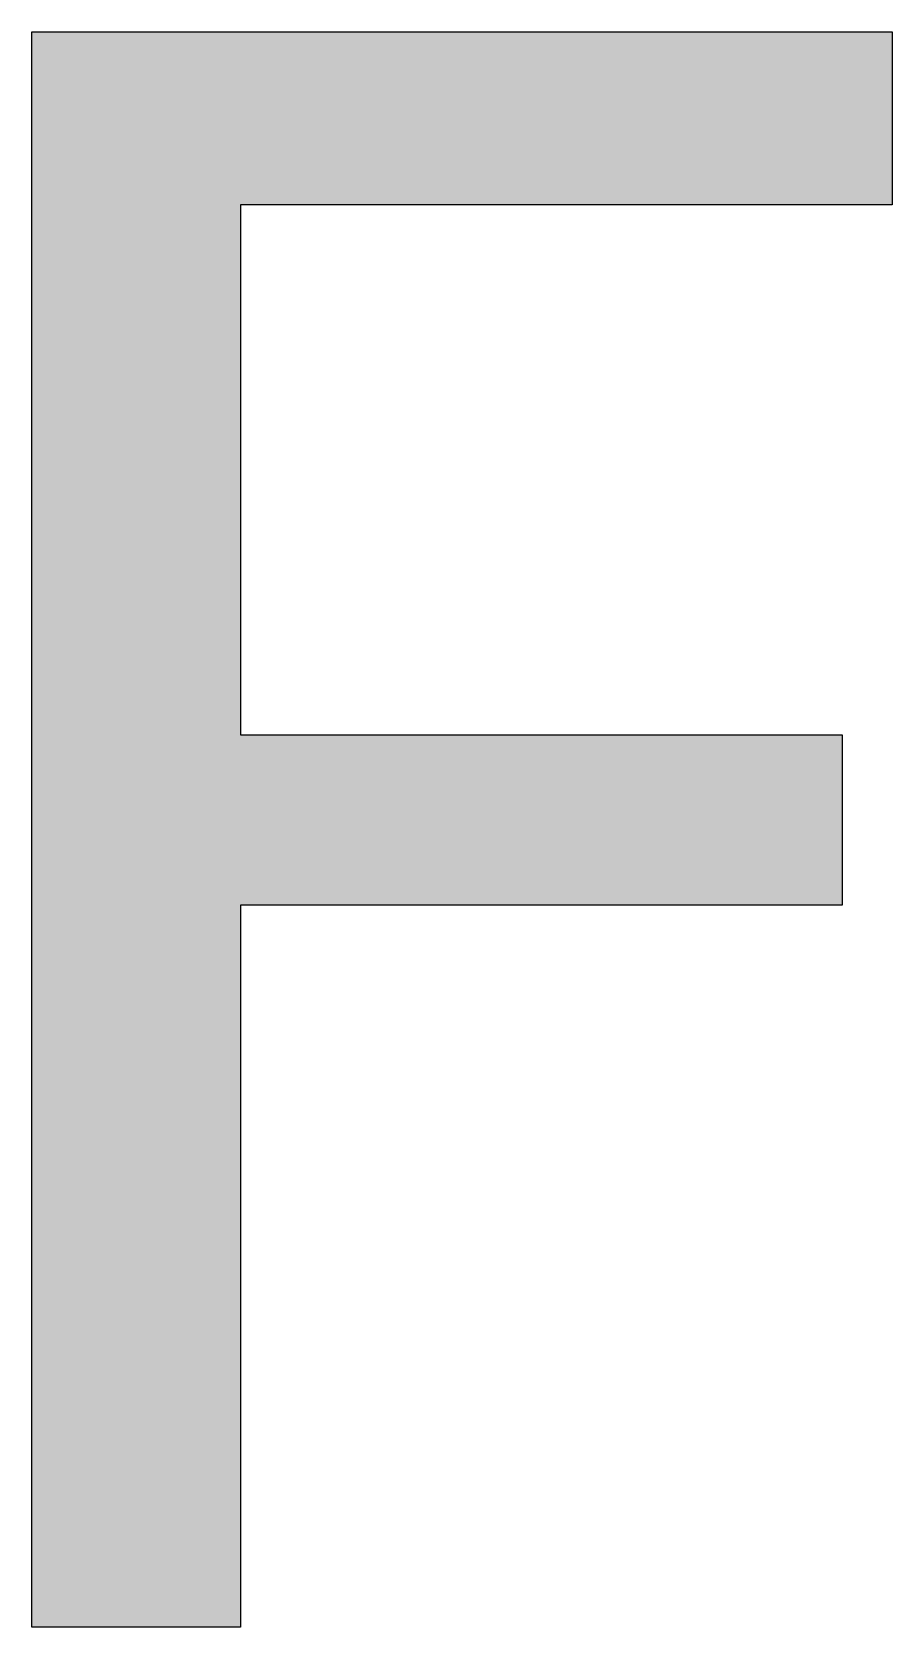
# Model space of a CAD drawing. Extents: x 0 to 360, y -268 to 0.
# Drawn here: x 254.906 to 255.994, y -177.4 to -175.379 of the extents above; entities that cross this region are included whole.
import ezdxf

# ---------------------------------------------------------------- set-up
doc = ezdxf.new("R2010")
doc.units = 0
doc.layers.add('LAYER_1', color=7, linetype='CONTINUOUS')

# ---------------------------------------------------------------- blocks, each defined once
blk = doc.blocks.new('*U281')
at = {"layer": 'LAYER_1', "color": 250, "extrusion": (0, 0, -1)}
for points in [[(-254.9057, -177.4002), (-254.9057, -175.3793), (-255.1696, -177.4002)], [(-255.1696, -177.4002), (-254.9057, -175.3793), (-255.1696, -175.3793)], [(-255.931, -175.5982), (-255.931, -175.3793), (-255.9944, -175.5982)], [(-255.9944, -175.5982), (-255.931, -175.3793), (-255.9944, -175.3793)]]:
    blk.add_solid(points, dxfattribs=at)
at = {"layer": 'LAYER_1', "color": 250}
for points in [[(255.1696, -175.5982), (255.1696, -175.3793), (255.931, -175.5982)], [(255.931, -175.5982), (255.1696, -175.3793), (255.931, -175.3793)], [(255.1696, -176.4857), (255.1696, -176.2699), (255.931, -176.4857)], [(255.931, -176.4857), (255.1696, -176.2699), (255.931, -176.2699)]]:
    blk.add_solid(points, dxfattribs=at)
blk = doc.blocks.new('BLOCK_33')
at = {"layer": 'LAYER_1'}
blk.add_lwpolyline([(254.9057, -175.3793), (255.9944, -175.3793), (255.9944, -175.5982), (255.1696, -175.5982), (255.1696, -176.2699), (255.931, -176.2699), (255.931, -176.4857), (255.1696, -176.4857), (255.1696, -177.4002), (254.9057, -177.4002), (254.9057, -175.3793)], dxfattribs=at)
at = {"layer": 'LAYER_1', "color": 250}
blk.add_blockref('*U281', (0, 0), dxfattribs=at)
blk = doc.blocks.new('BLOCK_20')
at = {"layer": 'LAYER_1'}
blk.add_blockref('BLOCK_33', (0, 0), dxfattribs=at)
blk = doc.blocks.new('BLOCK_17')
at = {"layer": 'LAYER_1'}
blk.add_blockref('BLOCK_20', (0, 0), dxfattribs=at)

msp = doc.modelspace()

# ---------------------------------------------------------------- block references
at = {"layer": 'LAYER_1'}
msp.add_blockref('BLOCK_17', (0, 0), dxfattribs=at)

doc.saveas('drawing.dxf')
